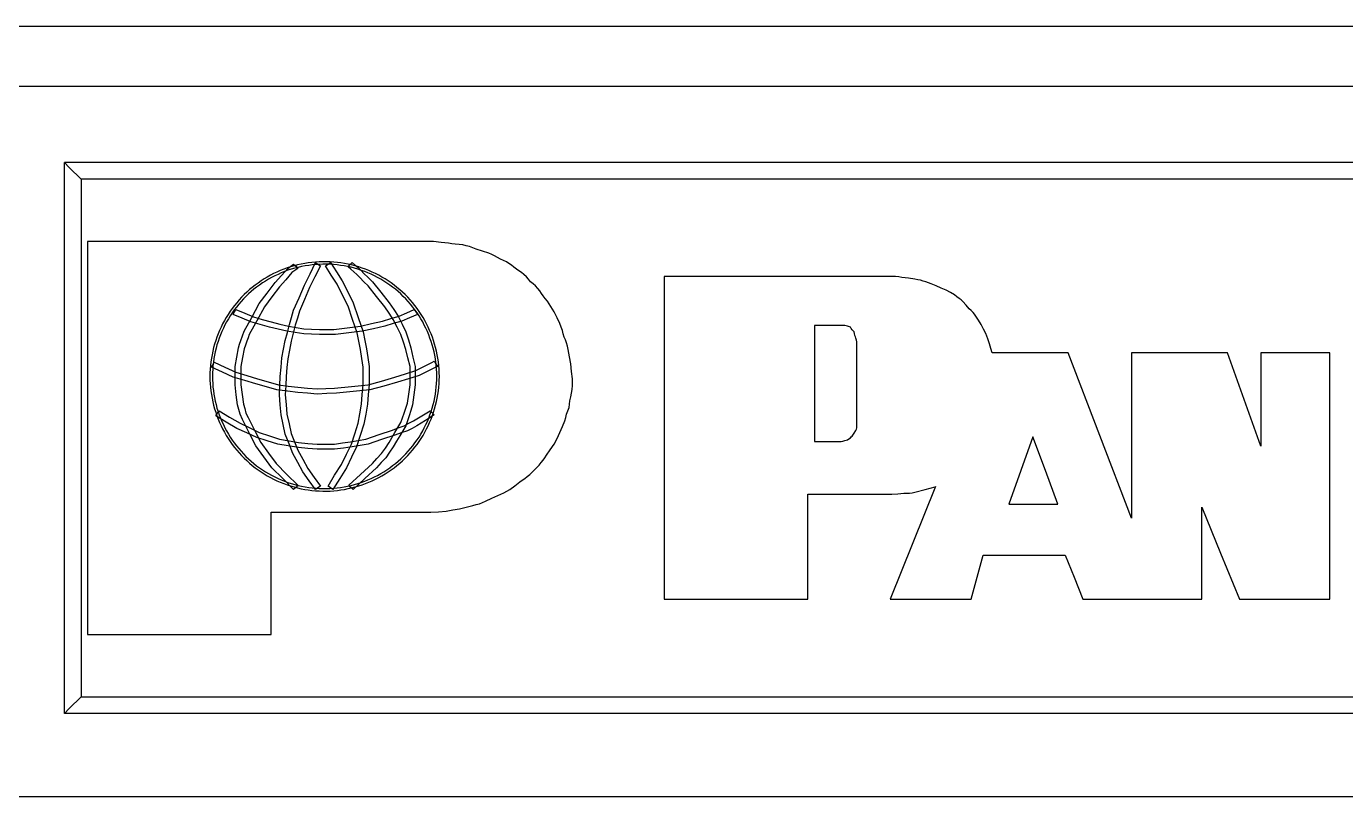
# Model space of a CAD drawing. Extents: x 8 to 102, y 11 to 162.
# Drawn here: x 17.945 to 20.326, y 105.713 to 107.103 of the extents above; entities that cross this region are included whole.
import ezdxf

# ---------------------------------------------------------------- set-up
doc = ezdxf.new("R2010")
doc.units = 0
doc.header["$MEASUREMENT"] = 0
doc.layers.add('TFR-TRI3', color=7, linetype='CONTINUOUS')

msp = doc.modelspace()

# ---------------------------------------------------------------- linework, layer by layer
at = {"layer": 'TFR-TRI3', "color": 11, "linetype": 'CONTINUOUS'}
for p, q in [((31.4006, 107.103), (8.3606, 107.103)), ((8.3606, 106.995), (31.4006, 106.995)), ((9.7046, 105.713), (30.0566, 105.713))]:
    msp.add_line(p, q, dxfattribs=at)
at = {"layer": 'TFR-TRI3', "color": 3, "linetype": 'CONTINUOUS'}
for p, q in [((18.0138, 106.8573), (18.0225, 106.8486)), ((18.0138, 105.863), (18.0138, 106.8573)), ((21.7456, 106.8573), (18.0138, 106.8573)), ((18.0225, 106.8486), (18.0438, 106.8273)), ((18.0438, 106.8273), (18.0438, 105.893)), ((21.7156, 106.8273), (18.0438, 106.8273)), ((18.0225, 105.8718), (18.0438, 105.893)), ((18.0438, 105.893), (21.7156, 105.893)), ((18.0138, 105.863), (18.0225, 105.8718)), ((21.7456, 105.863), (18.0138, 105.863))]:
    msp.add_line(p, q, dxfattribs=at)
at = {"layer": 'TFR-TRI3', "color": 7, "linetype": 'CONTINUOUS'}
for p, q in [((18.3679, 106.7147), (18.0557, 106.7147)), ((18.0557, 106.7147), (18.0557, 106.3603)), ((18.68, 106.7147), (18.3679, 106.7147)), ((18.6936, 106.7132), (18.68, 106.7147)), ((18.7072, 106.7117), (18.6936, 106.7132)), ((18.7133, 106.7109), (18.7072, 106.7117)), ((18.7193, 106.7102), (18.7133, 106.7109)), ((18.7261, 106.7094), (18.7193, 106.7102)), ((18.7329, 106.7087), (18.7261, 106.7094)), ((18.739, 106.7072), (18.7329, 106.7087)), ((18.745, 106.7056), (18.739, 106.7072)), ((18.751, 106.7034), (18.745, 106.7056)), ((18.7571, 106.7011), (18.751, 106.7034)), ((18.7684, 106.6973), (18.7571, 106.7011)), ((18.7798, 106.6935), (18.7684, 106.6973)), ((18.7851, 106.6913), (18.7798, 106.6935)), ((18.7903, 106.689), (18.7851, 106.6913)), ((18.7956, 106.686), (18.7903, 106.689)), ((18.8009, 106.683), (18.7956, 106.686)), ((18.3975, 106.6596), (18.3915, 106.6569)), ((18.4035, 106.6623), (18.3975, 106.6596)), ((18.4096, 106.6647), (18.4035, 106.6623)), ((18.4113, 106.6605), (18.4053, 106.6582)), ((18.4057, 106.6535), (18.417, 106.6663)), ((18.4158, 106.667), (18.4096, 106.6647)), ((18.4173, 106.6628), (18.4113, 106.6605)), ((18.4221, 106.669), (18.4158, 106.667)), ((18.417, 106.6663), (18.4223, 106.6701)), ((18.4234, 106.6647), (18.4173, 106.6628)), ((18.4283, 106.6709), (18.4221, 106.669)), ((18.4223, 106.6701), (18.4276, 106.6739)), ((18.4295, 106.6666), (18.4234, 106.6647)), ((18.4298, 106.6626), (18.4246, 106.6588)), ((18.4276, 106.6739), (18.4314, 106.6701)), ((18.4347, 106.6725), (18.4283, 106.6709)), ((18.4358, 106.6681), (18.4295, 106.6666)), ((18.4351, 106.6663), (18.4298, 106.6626)), ((18.4314, 106.6701), (18.4351, 106.6663)), ((18.4411, 106.674), (18.4347, 106.6725)), ((18.442, 106.6696), (18.4358, 106.6681)), ((18.4476, 106.6752), (18.4411, 106.674)), ((18.4484, 106.6707), (18.442, 106.6696)), ((18.454, 106.6763), (18.4476, 106.6752)), ((18.4547, 106.6718), (18.4484, 106.6707)), ((18.4606, 106.6771), (18.454, 106.6763)), ((18.4611, 106.6725), (18.4547, 106.6718)), ((18.4571, 106.6565), (18.4669, 106.6769)), ((18.4671, 106.6778), (18.4606, 106.6771)), ((18.4675, 106.6733), (18.4611, 106.6725)), ((18.4759, 106.6709), (18.4661, 106.6512)), ((18.4669, 106.6769), (18.4714, 106.6739)), ((18.4737, 106.6781), (18.4671, 106.6778)), ((18.4739, 106.6736), (18.4675, 106.6733)), ((18.4714, 106.6739), (18.4759, 106.6709)), ((18.4802, 106.6784), (18.4737, 106.6781)), ((18.4803, 106.6739), (18.4739, 106.6736)), ((18.4868, 106.6783), (18.4802, 106.6784)), ((18.4867, 106.6738), (18.4803, 106.6739)), ((18.485, 106.6709), (18.4896, 106.6739)), ((18.4956, 106.6542), (18.485, 106.6709)), ((18.4931, 106.6737), (18.4867, 106.6738)), ((18.4934, 106.6782), (18.4868, 106.6783)), ((18.4896, 106.6739), (18.4941, 106.6769)), ((18.4995, 106.6732), (18.4931, 106.6737)), ((18.4999, 106.6777), (18.4934, 106.6782)), ((18.4941, 106.6769), (18.5047, 106.6603)), ((18.506, 106.6726), (18.4995, 106.6732)), ((18.5065, 106.6772), (18.4999, 106.6777)), ((18.5047, 106.6603), (18.5152, 106.6437)), ((18.5123, 106.6717), (18.506, 106.6726)), ((18.513, 106.6762), (18.5065, 106.6772)), ((18.5187, 106.6708), (18.5123, 106.6717)), ((18.5195, 106.6753), (18.513, 106.6762)), ((18.525, 106.6695), (18.5187, 106.6708)), ((18.5259, 106.6739), (18.5195, 106.6753)), ((18.5313, 106.6682), (18.525, 106.6695)), ((18.5258, 106.6694), (18.5296, 106.6731)), ((18.5311, 106.6648), (18.5258, 106.6694)), ((18.5323, 106.6726), (18.5259, 106.6739)), ((18.5296, 106.6731), (18.5334, 106.6769)), ((18.5364, 106.6603), (18.5311, 106.6648)), ((18.5375, 106.6665), (18.5313, 106.6682)), ((18.5387, 106.6708), (18.5323, 106.6726)), ((18.5334, 106.6769), (18.5387, 106.6724)), ((18.5417, 106.655), (18.5364, 106.6603)), ((18.5436, 106.6648), (18.5375, 106.6665)), ((18.5387, 106.6724), (18.544, 106.6679)), ((18.545, 106.6691), (18.5387, 106.6708)), ((18.5497, 106.6627), (18.5436, 106.6648)), ((18.544, 106.6679), (18.5493, 106.6626)), ((18.5512, 106.6669), (18.545, 106.6691)), ((18.5493, 106.6626), (18.5545, 106.6573)), ((18.5558, 106.6606), (18.5497, 106.6627)), ((18.5574, 106.6648), (18.5512, 106.6669)), ((18.5617, 106.6581), (18.5558, 106.6606)), ((18.5635, 106.6623), (18.5574, 106.6648)), ((18.5695, 106.6597), (18.5635, 106.6623)), ((18.5754, 106.6568), (18.5695, 106.6597)), ((18.8062, 106.6807), (18.8009, 106.683)), ((18.8115, 106.6784), (18.8062, 106.6807)), ((18.816, 106.6754), (18.8115, 106.6784)), ((18.8206, 106.6724), (18.816, 106.6754)), ((18.8251, 106.6686), (18.8206, 106.6724)), ((18.8296, 106.6648), (18.8251, 106.6686)), ((18.8342, 106.6618), (18.8296, 106.6648)), ((18.8387, 106.6588), (18.8342, 106.6618)), ((18.3581, 106.6361), (18.353, 106.632)), ((18.3634, 106.6399), (18.3581, 106.6361)), ((18.3661, 106.6363), (18.3608, 106.6325)), ((18.3688, 106.6438), (18.3634, 106.6399)), ((18.3713, 106.64), (18.3661, 106.6363)), ((18.3744, 106.6472), (18.3688, 106.6438)), ((18.3768, 106.6434), (18.3713, 106.64)), ((18.38, 106.6507), (18.3744, 106.6472)), ((18.3822, 106.6468), (18.3768, 106.6434)), ((18.3858, 106.6538), (18.38, 106.6507)), ((18.38, 106.6218), (18.3943, 106.6406)), ((18.3879, 106.6498), (18.3822, 106.6468)), ((18.3915, 106.6569), (18.3858, 106.6538)), ((18.3936, 106.6528), (18.3879, 106.6498)), ((18.3994, 106.6555), (18.3936, 106.6528)), ((18.3943, 106.6406), (18.4057, 106.6535)), ((18.4053, 106.6582), (18.3994, 106.6555)), ((18.4132, 106.6459), (18.4019, 106.6331)), ((18.4246, 106.6588), (18.4132, 106.6459)), ((18.4374, 106.6134), (18.4472, 106.6361)), ((18.4472, 106.6361), (18.4571, 106.6565)), ((18.4661, 106.6512), (18.4563, 106.6316)), ((18.5062, 106.6376), (18.4956, 106.6542)), ((18.516, 106.618), (18.5062, 106.6376)), ((18.5152, 106.6437), (18.5251, 106.624)), ((18.547, 106.6497), (18.5417, 106.655)), ((18.5545, 106.6422), (18.547, 106.6497)), ((18.5545, 106.6573), (18.5621, 106.6497)), ((18.5621, 106.6346), (18.5545, 106.6422)), ((18.5676, 106.6556), (18.5617, 106.6581)), ((18.5621, 106.6497), (18.5697, 106.6422)), ((18.5734, 106.6527), (18.5676, 106.6556)), ((18.5697, 106.6422), (18.5848, 106.6233)), ((18.5792, 106.6499), (18.5734, 106.6527)), ((18.5813, 106.6539), (18.5754, 106.6568)), ((18.5847, 106.6467), (18.5792, 106.6499)), ((18.587, 106.6506), (18.5813, 106.6539)), ((18.5903, 106.6435), (18.5847, 106.6467)), ((18.5927, 106.6473), (18.587, 106.6506)), ((18.5956, 106.6399), (18.5903, 106.6435)), ((18.5982, 106.6437), (18.5927, 106.6473)), ((18.601, 106.6363), (18.5956, 106.6399)), ((18.6036, 106.64), (18.5982, 106.6437)), ((18.6061, 106.6325), (18.601, 106.6363)), ((18.6089, 106.6361), (18.6036, 106.64)), ((18.6141, 106.6321), (18.6089, 106.6361)), ((18.8433, 106.655), (18.8387, 106.6588)), ((18.8478, 106.6512), (18.8433, 106.655)), ((18.8516, 106.6467), (18.8478, 106.6512)), ((18.8553, 106.6422), (18.8516, 106.6467)), ((18.8599, 106.6384), (18.8553, 106.6422)), ((18.8644, 106.6346), (18.8599, 106.6384)), ((19.2993, 106.6517), (19.0962, 106.6517)), ((19.0962, 106.6517), (19.0962, 106.3604)), ((19.5024, 106.6517), (19.2993, 106.6517)), ((19.5082, 106.6517), (19.5024, 106.6517)), ((19.5141, 106.6517), (19.5082, 106.6517)), ((19.5199, 106.6509), (19.5141, 106.6517)), ((19.5257, 106.6501), (19.5199, 106.6509)), ((19.5374, 106.6484), (19.5257, 106.6501)), ((19.549, 106.6468), (19.5374, 106.6484)), ((19.554, 106.6459), (19.549, 106.6468)), ((19.559, 106.6451), (19.554, 106.6459)), ((19.564, 106.6434), (19.559, 106.6451)), ((19.569, 106.6418), (19.564, 106.6434)), ((19.5782, 106.6384), (19.569, 106.6418)), ((19.5873, 106.6351), (19.5782, 106.6384)), ((18.3337, 106.6142), (18.3292, 106.6094)), ((18.3382, 106.6189), (18.3337, 106.6142)), ((18.3414, 106.6157), (18.337, 106.6111)), ((18.3431, 106.6234), (18.3382, 106.6189)), ((18.3461, 106.6201), (18.3414, 106.6157)), ((18.3479, 106.6279), (18.3431, 106.6234)), ((18.3509, 106.6244), (18.3461, 106.6201)), ((18.353, 106.632), (18.3479, 106.6279)), ((18.3559, 106.6285), (18.3509, 106.6244)), ((18.3608, 106.6325), (18.3559, 106.6285)), ((18.3656, 106.6028), (18.38, 106.6218)), ((18.3883, 106.6149), (18.3747, 106.5968)), ((18.4019, 106.6331), (18.3883, 106.6149)), ((18.4276, 106.5908), (18.4374, 106.6134)), ((18.4563, 106.6316), (18.4472, 106.6104)), ((18.5258, 106.5983), (18.516, 106.618)), ((18.5251, 106.624), (18.5349, 106.6044)), ((18.5772, 106.6157), (18.5621, 106.6346)), ((18.5923, 106.5968), (18.5772, 106.6157)), ((18.5848, 106.6233), (18.5999, 106.6044)), ((18.6112, 106.6286), (18.6061, 106.6325)), ((18.6161, 106.6243), (18.6112, 106.6286)), ((18.619, 106.6278), (18.6141, 106.6321)), ((18.6209, 106.6201), (18.6161, 106.6243)), ((18.624, 106.6235), (18.619, 106.6278)), ((18.6255, 106.6156), (18.6209, 106.6201)), ((18.6287, 106.6189), (18.624, 106.6235)), ((18.6301, 106.6111), (18.6255, 106.6156)), ((18.6334, 106.6143), (18.6287, 106.6189)), ((18.6378, 106.6094), (18.6334, 106.6143)), ((18.8682, 106.6301), (18.8644, 106.6346)), ((18.872, 106.6255), (18.8682, 106.6301)), ((18.875, 106.621), (18.872, 106.6255)), ((18.878, 106.6165), (18.875, 106.621)), ((18.8818, 106.6119), (18.878, 106.6165)), ((18.8856, 106.6074), (18.8818, 106.6119)), ((19.5965, 106.6309), (19.5873, 106.6351)), ((19.6056, 106.6268), (19.5965, 106.6309)), ((19.6131, 106.6226), (19.6056, 106.6268)), ((19.6206, 106.6185), (19.6131, 106.6226)), ((19.6248, 106.6151), (19.6206, 106.6185)), ((19.6289, 106.6118), (19.6248, 106.6151)), ((18.3129, 106.5888), (18.3094, 106.5833)), ((18.3168, 106.5941), (18.3129, 106.5888)), ((18.3205, 106.5914), (18.3167, 106.5862)), ((18.3207, 106.5994), (18.3168, 106.5941)), ((18.3243, 106.5966), (18.3205, 106.5914)), ((18.325, 106.6044), (18.3207, 106.5994)), ((18.321, 106.5877), (18.3233, 106.5923)), ((18.3233, 106.5923), (18.3392, 106.5855)), ((18.3284, 106.6015), (18.3243, 106.5966)), ((18.3292, 106.6094), (18.325, 106.6044)), ((18.3326, 106.6064), (18.3284, 106.6015)), ((18.337, 106.6111), (18.3326, 106.6064)), ((18.352, 106.5779), (18.3656, 106.6028)), ((18.3747, 106.5968), (18.3611, 106.5719)), ((18.4238, 106.5779), (18.4276, 106.5908)), ((18.4382, 106.5893), (18.4344, 106.5764)), ((18.4472, 106.6104), (18.4382, 106.5893)), ((18.5341, 106.5741), (18.5258, 106.5983)), ((18.5349, 106.6044), (18.544, 106.5779)), ((18.5999, 106.5855), (18.5923, 106.5968)), ((18.5999, 106.6044), (18.6082, 106.5923)), ((18.6082, 106.5923), (18.6165, 106.5802)), ((18.6344, 106.6063), (18.6301, 106.6111)), ((18.6316, 106.5862), (18.6452, 106.5923)), ((18.6387, 106.6015), (18.6344, 106.6063)), ((18.6421, 106.6045), (18.6378, 106.6094)), ((18.6426, 106.5965), (18.6387, 106.6015)), ((18.6462, 106.5993), (18.6421, 106.6045)), ((18.6466, 106.5914), (18.6426, 106.5965)), ((18.6452, 106.5923), (18.6483, 106.5877)), ((18.6503, 106.5941), (18.6462, 106.5993)), ((18.6503, 106.5862), (18.6466, 106.5914)), ((18.654, 106.5887), (18.6503, 106.5941)), ((18.6577, 106.5833), (18.654, 106.5887)), ((18.8916, 106.5976), (18.8856, 106.6074)), ((18.8977, 106.5877), (18.8916, 106.5976)), ((19.6323, 106.6093), (19.6289, 106.6118)), ((19.6356, 106.6068), (19.6323, 106.6093)), ((19.6414, 106.6001), (19.6356, 106.6068)), ((19.6472, 106.5935), (19.6414, 106.6001)), ((19.6506, 106.5902), (19.6472, 106.5935)), ((19.6539, 106.5868), (19.6506, 106.5902)), ((18.2994, 106.5662), (18.2966, 106.5603)), ((18.3026, 106.572), (18.2994, 106.5662)), ((18.3058, 106.5777), (18.3026, 106.572)), ((18.3066, 106.5698), (18.3035, 106.5642)), ((18.3094, 106.5833), (18.3058, 106.5777)), ((18.3097, 106.5754), (18.3066, 106.5698)), ((18.3132, 106.5808), (18.3097, 106.5754)), ((18.3167, 106.5862), (18.3132, 106.5808)), ((18.3187, 106.5832), (18.321, 106.5877)), ((18.3346, 106.5764), (18.3187, 106.5832)), ((18.3505, 106.5696), (18.3346, 106.5764)), ((18.3384, 106.553), (18.352, 106.5779)), ((18.3392, 106.5855), (18.355, 106.5787)), ((18.3611, 106.5719), (18.3475, 106.5469)), ((18.3671, 106.5651), (18.3505, 106.5696)), ((18.355, 106.5787), (18.3709, 106.5741)), ((18.3837, 106.5605), (18.3671, 106.5651)), ((18.3709, 106.5741), (18.3868, 106.5696)), ((18.3868, 106.5696), (18.4026, 106.5658)), ((18.4026, 106.5658), (18.4185, 106.562)), ((18.4162, 106.5507), (18.42, 106.5651)), ((18.42, 106.5651), (18.4238, 106.5779)), ((18.4344, 106.5764), (18.4306, 106.5636)), ((18.5425, 106.5499), (18.5341, 106.5741)), ((18.544, 106.5779), (18.553, 106.5515)), ((18.5485, 106.562), (18.5682, 106.5666)), ((18.5682, 106.5666), (18.5878, 106.5711)), ((18.5878, 106.5711), (18.6029, 106.5757)), ((18.6075, 106.5666), (18.5923, 106.562)), ((18.6075, 106.5741), (18.5999, 106.5855)), ((18.6029, 106.5757), (18.618, 106.5802)), ((18.6143, 106.5605), (18.6075, 106.5741)), ((18.6226, 106.5711), (18.6075, 106.5666)), ((18.6165, 106.5802), (18.6233, 106.5658)), ((18.618, 106.5802), (18.6316, 106.5862)), ((18.6369, 106.5772), (18.6226, 106.5711)), ((18.6233, 106.5658), (18.6301, 106.5515)), ((18.6513, 106.5832), (18.6369, 106.5772)), ((18.6483, 106.5877), (18.6513, 106.5832)), ((18.6539, 106.5809), (18.6503, 106.5862)), ((18.6572, 106.5753), (18.6539, 106.5809)), ((18.6605, 106.5698), (18.6572, 106.5753)), ((18.6611, 106.5777), (18.6577, 106.5833)), ((18.6634, 106.5641), (18.6605, 106.5698)), ((18.6645, 106.572), (18.6611, 106.5777)), ((18.6675, 106.5662), (18.6645, 106.572)), ((18.6705, 106.5604), (18.6675, 106.5662)), ((18.903, 106.5772), (18.8977, 106.5877)), ((18.9082, 106.5666), (18.903, 106.5772)), ((18.9105, 106.5605), (18.9082, 106.5666)), ((19.6564, 106.5835), (19.6539, 106.5868)), ((19.6589, 106.5802), (19.6564, 106.5835)), ((19.6639, 106.5727), (19.6589, 106.5802)), ((19.6689, 106.5652), (19.6639, 106.5727)), ((19.6731, 106.5569), (19.6689, 106.5652)), ((18.2889, 106.5422), (18.2869, 106.5359)), ((18.2914, 106.5483), (18.2889, 106.5422)), ((18.2932, 106.5406), (18.2912, 106.5345)), ((18.2938, 106.5544), (18.2914, 106.5483)), ((18.2956, 106.5466), (18.2932, 106.5406)), ((18.2966, 106.5603), (18.2938, 106.5544)), ((18.298, 106.5526), (18.2956, 106.5466)), ((18.3007, 106.5584), (18.298, 106.5526)), ((18.3035, 106.5642), (18.3007, 106.5584)), ((18.3324, 106.5364), (18.3354, 106.5447)), ((18.3354, 106.5447), (18.3384, 106.553)), ((18.3452, 106.5409), (18.3429, 106.5348)), ((18.3475, 106.5469), (18.3452, 106.5409)), ((18.3996, 106.5567), (18.3837, 106.5605)), ((18.4155, 106.553), (18.3996, 106.5567)), ((18.4125, 106.5364), (18.4162, 106.5507)), ((18.4306, 106.5507), (18.4155, 106.553)), ((18.4185, 106.562), (18.4321, 106.5598)), ((18.4268, 106.5492), (18.423, 106.5348)), ((18.4306, 106.5636), (18.4268, 106.5492)), ((18.4457, 106.5484), (18.4306, 106.5507)), ((18.4321, 106.5598), (18.4457, 106.5575)), ((18.4457, 106.5575), (18.4601, 106.5567)), ((18.4601, 106.5477), (18.4457, 106.5484)), ((18.4601, 106.5567), (18.4744, 106.556)), ((18.4744, 106.5469), (18.4601, 106.5477)), ((18.4744, 106.556), (18.4873, 106.556)), ((18.4888, 106.5469), (18.4744, 106.5469)), ((18.4873, 106.556), (18.5001, 106.556)), ((18.5032, 106.5469), (18.4888, 106.5469)), ((18.5001, 106.556), (18.5243, 106.559)), ((18.5273, 106.5499), (18.5032, 106.5469)), ((18.5243, 106.559), (18.5485, 106.562)), ((18.5515, 106.553), (18.5273, 106.5499)), ((18.5455, 106.5348), (18.5425, 106.5499)), ((18.5719, 106.5575), (18.5515, 106.553)), ((18.553, 106.5515), (18.5561, 106.5364)), ((18.5923, 106.562), (18.5719, 106.5575)), ((18.6211, 106.5469), (18.6143, 106.5605)), ((18.6256, 106.5333), (18.6211, 106.5469)), ((18.6301, 106.5515), (18.6347, 106.5371)), ((18.6664, 106.5584), (18.6634, 106.5641)), ((18.669, 106.5525), (18.6664, 106.5584)), ((18.6715, 106.5466), (18.669, 106.5525)), ((18.6731, 106.5543), (18.6705, 106.5604)), ((18.6737, 106.5406), (18.6715, 106.5466)), ((18.6758, 106.5483), (18.6731, 106.5543)), ((18.6759, 106.5345), (18.6737, 106.5406)), ((18.678, 106.5421), (18.6758, 106.5483)), ((18.6802, 106.536), (18.678, 106.5421)), ((18.9128, 106.5545), (18.9105, 106.5605)), ((18.9143, 106.5484), (18.9128, 106.5545)), ((18.9158, 106.5424), (18.9143, 106.5484)), ((18.9181, 106.5371), (18.9158, 106.5424)), ((19.3676, 106.5635), (19.3676, 106.4586)), ((19.3917, 106.5635), (19.3676, 106.5635)), ((19.4158, 106.5635), (19.3917, 106.5635)), ((19.4192, 106.5635), (19.4158, 106.5635)), ((19.4225, 106.5635), (19.4192, 106.5635)), ((19.4275, 106.5619), (19.4225, 106.5635)), ((19.4325, 106.5602), (19.4275, 106.5619)), ((19.4342, 106.5577), (19.4325, 106.5602)), ((19.4358, 106.5552), (19.4342, 106.5577)), ((19.4375, 106.5535), (19.4358, 106.5552)), ((19.4392, 106.5519), (19.4375, 106.5535)), ((19.44, 106.5485), (19.4392, 106.5519)), ((19.4408, 106.5452), (19.44, 106.5485)), ((19.4416, 106.5427), (19.4408, 106.5452)), ((19.4425, 106.5402), (19.4416, 106.5427)), ((19.6772, 106.5485), (19.6731, 106.5569)), ((19.6805, 106.5394), (19.6772, 106.5485)), ((18.2815, 106.517), (18.2803, 106.5105)), ((18.2832, 106.5233), (18.2815, 106.517)), ((18.2848, 106.5297), (18.2832, 106.5233)), ((18.2869, 106.5359), (18.2848, 106.5297)), ((18.2876, 106.5222), (18.2859, 106.516)), ((18.2892, 106.5284), (18.2876, 106.5222)), ((18.2912, 106.5345), (18.2892, 106.5284)), ((18.3248, 106.5061), (18.3278, 106.5227)), ((18.3278, 106.5227), (18.3301, 106.5295)), ((18.3301, 106.5295), (18.3324, 106.5364)), ((18.3384, 106.5212), (18.3354, 106.5054)), ((18.3407, 106.528), (18.3384, 106.5212)), ((18.3429, 106.5348), (18.3407, 106.528)), ((18.4064, 106.5046), (18.4094, 106.5205)), ((18.4094, 106.5205), (18.4125, 106.5364)), ((18.42, 106.519), (18.417, 106.5031)), ((18.423, 106.5348), (18.42, 106.519)), ((18.5485, 106.5197), (18.5455, 106.5348)), ((18.5508, 106.5038), (18.5485, 106.5197)), ((18.5561, 106.5364), (18.5591, 106.5212)), ((18.5591, 106.5212), (18.5614, 106.5054)), ((18.6301, 106.5197), (18.6256, 106.5333)), ((18.6339, 106.5046), (18.6301, 106.5197)), ((18.6347, 106.5371), (18.6392, 106.5227)), ((18.6392, 106.5227), (18.643, 106.5061)), ((18.6777, 106.5284), (18.6759, 106.5345)), ((18.6796, 106.5222), (18.6777, 106.5284)), ((18.681, 106.516), (18.6796, 106.5222)), ((18.6821, 106.5297), (18.6802, 106.536)), ((18.6839, 106.5234), (18.6821, 106.5297)), ((18.6854, 106.517), (18.6839, 106.5234)), ((18.6868, 106.5105), (18.6854, 106.517)), ((18.9203, 106.5318), (18.9181, 106.5371)), ((18.9218, 106.5258), (18.9203, 106.5318)), ((18.9234, 106.5197), (18.9218, 106.5258)), ((18.9256, 106.5069), (18.9234, 106.5197)), ((19.4433, 106.5369), (19.4425, 106.5402)), ((19.4441, 106.5335), (19.4433, 106.5369)), ((19.4441, 106.4586), (19.4441, 106.5335)), ((19.6839, 106.5302), (19.6805, 106.5394)), ((19.6861, 106.5219), (19.6839, 106.5302)), ((19.6884, 106.5136), (19.6861, 106.5219)), ((18.2782, 106.4976), (18.2774, 106.491)), ((18.279, 106.5041), (18.2782, 106.4976)), ((18.2803, 106.5105), (18.279, 106.5041)), ((18.2817, 106.4925), (18.284, 106.497)), ((18.2827, 106.497), (18.2819, 106.4906)), ((18.2835, 106.5034), (18.2827, 106.497)), ((18.2847, 106.5097), (18.2835, 106.5034)), ((18.284, 106.497), (18.3036, 106.488)), ((18.2859, 106.516), (18.2847, 106.5097)), ((18.3218, 106.4895), (18.3248, 106.5061)), ((18.3354, 106.5054), (18.3324, 106.4895)), ((18.4049, 106.488), (18.4064, 106.5046)), ((18.417, 106.5031), (18.4155, 106.4872)), ((18.553, 106.488), (18.5508, 106.5038)), ((18.5614, 106.5054), (18.5636, 106.4895)), ((18.6377, 106.4895), (18.6339, 106.5046)), ((18.643, 106.5061), (18.6468, 106.4895)), ((18.6604, 106.488), (18.6724, 106.494)), ((18.6724, 106.494), (18.677, 106.4963)), ((18.677, 106.4963), (18.6815, 106.4986)), ((18.6824, 106.5097), (18.681, 106.516)), ((18.6815, 106.4986), (18.6845, 106.494)), ((18.6834, 106.5033), (18.6824, 106.5097)), ((18.6844, 106.497), (18.6834, 106.5033)), ((18.685, 106.4906), (18.6844, 106.497)), ((18.6845, 106.494), (18.6876, 106.4895)), ((18.6879, 106.504), (18.6868, 106.5105)), ((18.6889, 106.4976), (18.6879, 106.504)), ((18.6895, 106.491), (18.6889, 106.4976)), ((18.9279, 106.494), (18.9256, 106.5069)), ((18.9294, 106.4804), (18.9279, 106.494)), ((19.7569, 106.5136), (19.6884, 106.5136)), ((19.8254, 106.5136), (19.7569, 106.5136)), ((19.8828, 106.3647), (19.8254, 106.5136)), ((20.0268, 106.5136), (19.9402, 106.5136)), ((19.9402, 106.5136), (19.9402, 106.3647)), ((20.1134, 106.5136), (20.0268, 106.5136)), ((20.1433, 106.4295), (20.1134, 106.5136)), ((20.1733, 106.5136), (20.1733, 106.4295)), ((20.2357, 106.5136), (20.1733, 106.5136)), ((20.2982, 106.5136), (20.2357, 106.5136)), ((20.2982, 106.2913), (20.2982, 106.5136)), ((18.2769, 106.4845), (18.2765, 106.4779)), ((18.2765, 106.4779), (18.2765, 106.4713)), ((18.2765, 106.4713), (18.2765, 106.4648)), ((18.2774, 106.491), (18.2769, 106.4845)), ((18.2794, 106.488), (18.2817, 106.4925)), ((18.2991, 106.4789), (18.2794, 106.488)), ((18.2815, 106.4842), (18.2811, 106.4778)), ((18.2811, 106.4778), (18.2811, 106.4713)), ((18.2811, 106.4713), (18.2811, 106.4649)), ((18.2819, 106.4906), (18.2815, 106.4842)), ((18.3187, 106.4698), (18.2991, 106.4789)), ((18.3036, 106.488), (18.3233, 106.4789)), ((18.3392, 106.4638), (18.3187, 106.4698)), ((18.3218, 106.4729), (18.3218, 106.4895)), ((18.3218, 106.4562), (18.3218, 106.4729)), ((18.3233, 106.4789), (18.3429, 106.4729)), ((18.3324, 106.4895), (18.3324, 106.4729)), ((18.3324, 106.4729), (18.3324, 106.4562)), ((18.3429, 106.4729), (18.3626, 106.4668)), ((18.4026, 106.4547), (18.4034, 106.4713)), ((18.4034, 106.4713), (18.4049, 106.488)), ((18.414, 106.4713), (18.4132, 106.4547)), ((18.4155, 106.4872), (18.414, 106.4713)), ((18.553, 106.4721), (18.553, 106.488)), ((18.553, 106.4562), (18.553, 106.4721)), ((18.5636, 106.4895), (18.5636, 106.4729)), ((18.5636, 106.4729), (18.5636, 106.4562)), ((18.5863, 106.463), (18.6105, 106.4698)), ((18.6105, 106.4698), (18.6294, 106.4759)), ((18.6294, 106.4759), (18.6483, 106.4819)), ((18.6543, 106.4729), (18.6347, 106.4668)), ((18.6377, 106.4729), (18.6377, 106.4895)), ((18.6377, 106.4562), (18.6377, 106.4729)), ((18.6468, 106.4895), (18.6468, 106.4729)), ((18.6468, 106.4729), (18.6468, 106.4562)), ((18.6483, 106.4819), (18.6604, 106.488)), ((18.6664, 106.4789), (18.6543, 106.4729)), ((18.6785, 106.485), (18.6664, 106.4789)), ((18.683, 106.4872), (18.6785, 106.485)), ((18.6876, 106.4895), (18.683, 106.4872)), ((18.6856, 106.4842), (18.685, 106.4906)), ((18.6858, 106.4778), (18.6856, 106.4842)), ((18.6861, 106.4713), (18.6858, 106.4778)), ((18.6858, 106.4649), (18.6861, 106.4713)), ((18.6902, 106.4845), (18.6895, 106.491)), ((18.6904, 106.4779), (18.6902, 106.4845)), ((18.6906, 106.4713), (18.6904, 106.4779)), ((18.6904, 106.4648), (18.6906, 106.4713)), ((18.9309, 106.4668), (18.9294, 106.4804)), ((18.2765, 106.4648), (18.2769, 106.4582)), ((18.2769, 106.4582), (18.2774, 106.4517)), ((18.2774, 106.4517), (18.2782, 106.4452)), ((18.2811, 106.4649), (18.2815, 106.4585)), ((18.2815, 106.4585), (18.2819, 106.4521)), ((18.2819, 106.4521), (18.2827, 106.4457)), ((18.2827, 106.4457), (18.2835, 106.4394)), ((18.324, 106.4381), (18.3218, 106.4562)), ((18.3324, 106.4562), (18.3346, 106.4389)), ((18.3596, 106.4577), (18.3392, 106.4638)), ((18.3785, 106.4525), (18.3596, 106.4577)), ((18.3626, 106.4668), (18.3815, 106.4615)), ((18.3973, 106.4472), (18.3785, 106.4525)), ((18.3815, 106.4615), (18.4004, 106.4562)), ((18.4162, 106.4449), (18.3973, 106.4472)), ((18.4004, 106.4562), (18.4178, 106.454)), ((18.4019, 106.4381), (18.4026, 106.4547)), ((18.4132, 106.4547), (18.4125, 106.4381)), ((18.4178, 106.454), (18.4351, 106.4517)), ((18.4351, 106.4517), (18.4525, 106.4502)), ((18.4525, 106.4502), (18.4699, 106.4487)), ((18.4699, 106.4487), (18.4858, 106.4494)), ((18.4858, 106.4494), (18.5016, 106.4502)), ((18.5016, 106.4502), (18.5319, 106.4532)), ((18.5319, 106.4532), (18.5621, 106.4562)), ((18.5651, 106.4472), (18.5349, 106.4441)), ((18.5515, 106.4389), (18.553, 106.4562)), ((18.5621, 106.4562), (18.5863, 106.463)), ((18.5636, 106.4562), (18.5621, 106.4389)), ((18.5901, 106.454), (18.5651, 106.4472)), ((18.615, 106.4608), (18.5901, 106.454)), ((18.6347, 106.4668), (18.615, 106.4608)), ((18.6354, 106.4396), (18.6377, 106.4562)), ((18.6468, 106.4562), (18.6445, 106.4381)), ((18.6834, 106.4394), (18.6844, 106.4457)), ((18.6844, 106.4457), (18.685, 106.4521)), ((18.685, 106.4521), (18.6856, 106.4585)), ((18.6856, 106.4585), (18.6858, 106.4649)), ((18.6889, 106.4451), (18.6895, 106.4517)), ((18.6895, 106.4517), (18.6902, 106.4582)), ((18.6902, 106.4582), (18.6904, 106.4648)), ((18.9294, 106.4411), (18.9302, 106.4479)), ((18.9302, 106.4479), (18.9309, 106.4547)), ((18.9309, 106.4608), (18.9309, 106.4668)), ((18.9309, 106.4547), (18.9309, 106.4608)), ((19.3676, 106.4586), (19.3676, 106.3538)), ((19.4441, 106.3837), (19.4441, 106.4586)), ((18.2782, 106.4452), (18.279, 106.4386)), ((18.279, 106.4386), (18.2803, 106.4322)), ((18.2803, 106.4322), (18.2815, 106.4257)), ((18.2815, 106.4257), (18.2832, 106.4194)), ((18.2835, 106.4394), (18.2847, 106.433)), ((18.2847, 106.433), (18.2859, 106.4267)), ((18.2859, 106.4267), (18.2876, 106.4205)), ((18.3263, 106.42), (18.324, 106.4381)), ((18.3346, 106.4389), (18.3369, 106.4215)), ((18.3369, 106.4215), (18.3392, 106.4132)), ((18.4034, 106.42), (18.4019, 106.4381)), ((18.4125, 106.4381), (18.414, 106.4207)), ((18.4351, 106.4426), (18.4162, 106.4449)), ((18.4525, 106.4411), (18.4351, 106.4426)), ((18.4699, 106.4396), (18.4525, 106.4411)), ((18.4873, 106.4404), (18.4699, 106.4396)), ((18.5047, 106.4411), (18.4873, 106.4404)), ((18.5349, 106.4441), (18.5047, 106.4411)), ((18.547, 106.4041), (18.55, 106.4215)), ((18.55, 106.4215), (18.5515, 106.4389)), ((18.5606, 106.4215), (18.5576, 106.4033)), ((18.5621, 106.4389), (18.5606, 106.4215)), ((18.6301, 106.4139), (18.6331, 106.423)), ((18.6331, 106.423), (18.6354, 106.4396)), ((18.6445, 106.4381), (18.6422, 106.42)), ((18.6796, 106.4205), (18.681, 106.4268)), ((18.681, 106.4268), (18.6824, 106.433)), ((18.6824, 106.433), (18.6834, 106.4394)), ((18.6839, 106.4193), (18.6854, 106.4258)), ((18.6854, 106.4258), (18.6868, 106.4322)), ((18.6868, 106.4322), (18.6879, 106.4386)), ((18.6879, 106.4386), (18.6889, 106.4451)), ((18.9249, 106.4154), (18.9256, 106.4215)), ((18.9256, 106.4215), (18.9264, 106.4275)), ((18.9264, 106.4275), (18.9279, 106.4343)), ((18.9279, 106.4343), (18.9294, 106.4411)), ((20.1733, 106.3454), (20.1433, 106.4295)), ((20.1733, 106.4295), (20.1733, 106.3454)), ((18.2832, 106.4194), (18.2848, 106.413)), ((18.2848, 106.413), (18.2869, 106.4068)), ((18.2869, 106.4068), (18.2889, 106.4005)), ((18.287, 106.4003), (18.29, 106.4048)), ((18.3059, 106.389), (18.287, 106.4003)), ((18.2876, 106.4205), (18.2892, 106.4143)), ((18.2889, 106.4005), (18.2914, 106.3944)), ((18.2892, 106.4143), (18.2912, 106.4082)), ((18.29, 106.4048), (18.2931, 106.4094)), ((18.2912, 106.4082), (18.2932, 106.4021)), ((18.2931, 106.4094), (18.3119, 106.398)), ((18.2932, 106.4021), (18.2956, 106.3961)), ((18.3119, 106.398), (18.3308, 106.3867)), ((18.3286, 106.4116), (18.3263, 106.42)), ((18.3308, 106.4033), (18.3286, 106.4116)), ((18.3354, 106.3935), (18.3308, 106.4033)), ((18.3392, 106.4132), (18.3414, 106.4048)), ((18.3414, 106.4048), (18.3452, 106.3973)), ((18.4049, 106.4018), (18.4034, 106.42)), ((18.4087, 106.3844), (18.4049, 106.4018)), ((18.414, 106.4207), (18.4155, 106.4033)), ((18.4155, 106.4033), (18.4193, 106.3859)), ((18.544, 106.3867), (18.547, 106.4041)), ((18.5576, 106.4033), (18.5545, 106.3852)), ((18.6241, 106.3965), (18.6271, 106.4048)), ((18.6271, 106.4048), (18.6301, 106.4139)), ((18.6362, 106.4003), (18.6331, 106.3912)), ((18.6392, 106.4101), (18.6362, 106.4003)), ((18.6422, 106.42), (18.6392, 106.4101)), ((18.6437, 106.3912), (18.6588, 106.4003)), ((18.6588, 106.4003), (18.674, 106.4094)), ((18.6815, 106.4018), (18.6656, 106.392)), ((18.6715, 106.3961), (18.6737, 106.4021)), ((18.6737, 106.4021), (18.6759, 106.4081)), ((18.674, 106.4094), (18.6777, 106.4056)), ((18.6758, 106.3944), (18.678, 106.4006)), ((18.6759, 106.4081), (18.6777, 106.4143)), ((18.6777, 106.4143), (18.6796, 106.4205)), ((18.6777, 106.4056), (18.6815, 106.4018)), ((18.678, 106.4006), (18.6802, 106.4067)), ((18.6802, 106.4067), (18.6821, 106.413)), ((18.6821, 106.413), (18.6839, 106.4193)), ((18.9188, 106.3973), (18.9203, 106.4033)), ((18.9203, 106.4033), (18.9226, 106.4094)), ((18.9226, 106.4094), (18.9249, 106.4154)), ((18.2914, 106.3944), (18.2938, 106.3883)), ((18.2938, 106.3883), (18.2966, 106.3824)), ((18.2956, 106.3961), (18.298, 106.3901)), ((18.2966, 106.3824), (18.2994, 106.3765)), ((18.298, 106.3901), (18.3007, 106.3843)), ((18.2994, 106.3765), (18.3026, 106.3707)), ((18.3007, 106.3843), (18.3035, 106.3785)), ((18.3035, 106.3785), (18.3066, 106.3729)), ((18.3248, 106.3776), (18.3059, 106.389)), ((18.3429, 106.3693), (18.3248, 106.3776)), ((18.3308, 106.3867), (18.3482, 106.3784)), ((18.3399, 106.3837), (18.3354, 106.3935)), ((18.3497, 106.3648), (18.3399, 106.3837)), ((18.3452, 106.3973), (18.349, 106.3897)), ((18.3482, 106.3784), (18.3656, 106.3701)), ((18.349, 106.3897), (18.3588, 106.3708)), ((18.4125, 106.3671), (18.4087, 106.3844)), ((18.4193, 106.3859), (18.423, 106.3686)), ((18.5379, 106.3678), (18.544, 106.3867)), ((18.5545, 106.3852), (18.5477, 106.3648)), ((18.5818, 106.3663), (18.6059, 106.3746)), ((18.6059, 106.3746), (18.6165, 106.3784)), ((18.6105, 106.3701), (18.6211, 106.3882)), ((18.6165, 106.3784), (18.6271, 106.3822)), ((18.6211, 106.3882), (18.6241, 106.3965)), ((18.6301, 106.3822), (18.6248, 106.3731)), ((18.6271, 106.3822), (18.6354, 106.3867)), ((18.6331, 106.3912), (18.6301, 106.3822)), ((18.6415, 106.3776), (18.6331, 106.3731)), ((18.6354, 106.3867), (18.6437, 106.3912)), ((18.6498, 106.3822), (18.6415, 106.3776)), ((18.6656, 106.392), (18.6498, 106.3822)), ((18.6605, 106.3729), (18.6634, 106.3786)), ((18.6634, 106.3786), (18.6664, 106.3843)), ((18.6645, 106.3707), (18.6675, 106.3765)), ((18.6664, 106.3843), (18.669, 106.3902)), ((18.6675, 106.3765), (18.6705, 106.3824)), ((18.669, 106.3902), (18.6715, 106.3961)), ((18.6705, 106.3824), (18.6731, 106.3884)), ((18.6731, 106.3884), (18.6758, 106.3944)), ((18.9082, 106.3701), (18.9128, 106.3807)), ((18.9128, 106.3807), (18.9173, 106.3912)), ((18.9173, 106.3912), (18.9188, 106.3973)), ((19.4425, 106.3737), (19.4433, 106.3762)), ((19.4433, 106.3762), (19.4441, 106.3787)), ((19.4441, 106.3812), (19.4441, 106.3837)), ((19.4441, 106.3787), (19.4441, 106.3812)), ((18.0557, 106.3603), (18.0557, 106.0058)), ((18.3026, 106.3707), (18.3058, 106.365)), ((18.3058, 106.365), (18.3094, 106.3595)), ((18.3066, 106.3729), (18.3097, 106.3673)), ((18.3094, 106.3595), (18.3129, 106.3539)), ((18.3097, 106.3673), (18.3132, 106.3619)), ((18.3129, 106.3539), (18.3168, 106.3486)), ((18.3132, 106.3619), (18.3167, 106.3565)), ((18.3167, 106.3565), (18.3205, 106.3513)), ((18.3205, 106.3513), (18.3243, 106.3461)), ((18.3611, 106.361), (18.3429, 106.3693)), ((18.3596, 106.3459), (18.3497, 106.3648)), ((18.3588, 106.3708), (18.3686, 106.3519)), ((18.38, 106.355), (18.3611, 106.361)), ((18.3656, 106.3701), (18.3837, 106.364)), ((18.3686, 106.3519), (18.3822, 106.333)), ((18.3989, 106.3489), (18.38, 106.355)), ((18.3837, 106.364), (18.4019, 106.358)), ((18.4019, 106.358), (18.4193, 106.355)), ((18.4193, 106.3497), (18.4125, 106.3671)), ((18.4193, 106.355), (18.4366, 106.3519)), ((18.423, 106.3686), (18.4291, 106.3535)), ((18.4291, 106.3535), (18.4351, 106.3383)), ((18.4366, 106.3519), (18.4533, 106.3504)), ((18.4533, 106.3504), (18.4699, 106.3489)), ((18.5016, 106.3489), (18.516, 106.3512)), ((18.516, 106.3512), (18.5304, 106.3535)), ((18.5304, 106.3535), (18.544, 106.3557)), ((18.5319, 106.3489), (18.5379, 106.3678)), ((18.5477, 106.3648), (18.5409, 106.3444)), ((18.544, 106.3557), (18.5576, 106.358)), ((18.5576, 106.358), (18.5818, 106.3663)), ((18.5863, 106.3572), (18.5621, 106.3489)), ((18.6105, 106.3655), (18.5863, 106.3572)), ((18.5931, 106.3421), (18.5999, 106.3519)), ((18.5999, 106.3519), (18.6105, 106.3701)), ((18.6135, 106.3542), (18.6075, 106.3444)), ((18.6218, 106.3693), (18.6105, 106.3655)), ((18.6195, 106.364), (18.6135, 106.3542)), ((18.6248, 106.3731), (18.6195, 106.364)), ((18.6331, 106.3731), (18.6218, 106.3693)), ((18.6426, 106.3462), (18.6466, 106.3513)), ((18.6466, 106.3513), (18.6503, 106.3566)), ((18.6503, 106.3566), (18.6539, 106.3618)), ((18.6503, 106.3486), (18.654, 106.354)), ((18.6539, 106.3618), (18.6572, 106.3674)), ((18.654, 106.354), (18.6577, 106.3594)), ((18.6572, 106.3674), (18.6605, 106.3729)), ((18.6577, 106.3594), (18.6611, 106.365)), ((18.6611, 106.365), (18.6645, 106.3707)), ((18.8977, 106.3489), (18.903, 106.3595)), ((18.903, 106.3595), (18.9082, 106.3701)), ((19.0962, 106.3604), (19.0962, 106.0691)), ((19.3676, 106.3538), (19.3917, 106.3538)), ((19.3917, 106.3538), (19.4158, 106.3538)), ((19.4158, 106.3538), (19.4192, 106.3546)), ((19.4192, 106.3546), (19.4225, 106.3554)), ((19.4225, 106.3554), (19.425, 106.3562)), ((19.425, 106.3562), (19.4275, 106.3571)), ((19.4275, 106.3571), (19.43, 106.3587)), ((19.43, 106.3587), (19.4325, 106.3604)), ((19.4325, 106.3604), (19.4342, 106.3621)), ((19.4342, 106.3621), (19.4358, 106.3637)), ((19.4358, 106.3637), (19.4392, 106.3687)), ((19.4392, 106.3687), (19.4425, 106.3737)), ((19.7621, 106.3621), (19.7405, 106.3013)), ((19.7846, 106.3013), (19.7621, 106.3621)), ((19.9402, 106.2158), (19.8828, 106.3647)), ((19.9402, 106.3647), (19.9402, 106.2158)), ((18.3168, 106.3486), (18.3207, 106.3433)), ((18.3207, 106.3433), (18.325, 106.3383)), ((18.3243, 106.3461), (18.3284, 106.3412)), ((18.325, 106.3383), (18.3292, 106.3333)), ((18.3284, 106.3412), (18.3326, 106.3363)), ((18.3292, 106.3333), (18.3337, 106.3285)), ((18.3326, 106.3363), (18.337, 106.3317)), ((18.3337, 106.3285), (18.3382, 106.3238)), ((18.337, 106.3317), (18.3414, 106.327)), ((18.3414, 106.327), (18.3461, 106.3226)), ((18.3739, 106.3262), (18.3596, 106.3459)), ((18.3883, 106.3066), (18.3739, 106.3262)), ((18.3822, 106.333), (18.3958, 106.3142)), ((18.4178, 106.3459), (18.3989, 106.3489)), ((18.4366, 106.3429), (18.4178, 106.3459)), ((18.4261, 106.3323), (18.4193, 106.3497)), ((18.4351, 106.3157), (18.4261, 106.3323)), ((18.4351, 106.3383), (18.4442, 106.3217)), ((18.4533, 106.3414), (18.4366, 106.3429)), ((18.4699, 106.3398), (18.4533, 106.3414)), ((18.4699, 106.3489), (18.4858, 106.3489)), ((18.4858, 106.3398), (18.4699, 106.3398)), ((18.4858, 106.3489), (18.5016, 106.3489)), ((18.5016, 106.3398), (18.4858, 106.3398)), ((18.5175, 106.3421), (18.5016, 106.3398)), ((18.5137, 106.3126), (18.5228, 106.3308)), ((18.5334, 106.3444), (18.5175, 106.3421)), ((18.5228, 106.3308), (18.5319, 106.3489)), ((18.5409, 106.3444), (18.5319, 106.3255)), ((18.5477, 106.3466), (18.5334, 106.3444)), ((18.5621, 106.3489), (18.5477, 106.3466)), ((18.578, 106.3232), (18.5863, 106.3323)), ((18.5863, 106.3323), (18.5931, 106.3421)), ((18.6006, 106.3346), (18.5938, 106.3247)), ((18.6075, 106.3444), (18.6006, 106.3346)), ((18.6209, 106.3226), (18.6255, 106.3271)), ((18.6255, 106.3271), (18.6301, 106.3316)), ((18.6287, 106.3238), (18.6334, 106.3284)), ((18.6301, 106.3316), (18.6344, 106.3364)), ((18.6334, 106.3284), (18.6378, 106.3333)), ((18.6344, 106.3364), (18.6387, 106.3412)), ((18.6378, 106.3333), (18.6421, 106.3382)), ((18.6387, 106.3412), (18.6426, 106.3462)), ((18.6421, 106.3382), (18.6462, 106.3434)), ((18.6462, 106.3434), (18.6503, 106.3486)), ((18.881, 106.3247), (18.8841, 106.3293)), ((18.8841, 106.3293), (18.8909, 106.3391)), ((18.8909, 106.3391), (18.8977, 106.3489)), ((18.3382, 106.3238), (18.3431, 106.3193)), ((18.3431, 106.3193), (18.3479, 106.3148)), ((18.3461, 106.3226), (18.3509, 106.3183)), ((18.3479, 106.3148), (18.353, 106.3107)), ((18.3509, 106.3183), (18.3559, 106.3142)), ((18.353, 106.3107), (18.3581, 106.3066)), ((18.3559, 106.3142), (18.3608, 106.3102)), ((18.3581, 106.3066), (18.3634, 106.3028)), ((18.3608, 106.3102), (18.3661, 106.3064)), ((18.3634, 106.3028), (18.3688, 106.2989)), ((18.3661, 106.3064), (18.3713, 106.3027)), ((18.3713, 106.3027), (18.3768, 106.2993)), ((18.4079, 106.2869), (18.3883, 106.3066)), ((18.3958, 106.3142), (18.4155, 106.2945)), ((18.4442, 106.299), (18.4351, 106.3157)), ((18.4442, 106.3217), (18.4533, 106.3051)), ((18.4533, 106.3051), (18.4646, 106.2892)), ((18.5016, 106.293), (18.5137, 106.3126)), ((18.5228, 106.3066), (18.5107, 106.2869)), ((18.5319, 106.3255), (18.5228, 106.3066)), ((18.5485, 106.2945), (18.5697, 106.3142)), ((18.5772, 106.3066), (18.5561, 106.2869)), ((18.5697, 106.3142), (18.578, 106.3232)), ((18.5855, 106.3157), (18.5772, 106.3066)), ((18.5938, 106.3247), (18.5855, 106.3157)), ((18.5903, 106.2992), (18.5956, 106.3028)), ((18.5956, 106.3028), (18.601, 106.3064)), ((18.5982, 106.299), (18.6036, 106.3027)), ((18.601, 106.3064), (18.6061, 106.3103)), ((18.6036, 106.3027), (18.6089, 106.3066)), ((18.6061, 106.3103), (18.6112, 106.3141)), ((18.6089, 106.3066), (18.6141, 106.3106)), ((18.6112, 106.3141), (18.6161, 106.3184)), ((18.6141, 106.3106), (18.619, 106.3149)), ((18.6161, 106.3184), (18.6209, 106.3226)), ((18.619, 106.3149), (18.624, 106.3192)), ((18.624, 106.3192), (18.6287, 106.3238)), ((18.8538, 106.2945), (18.8621, 106.3028)), ((18.8621, 106.3028), (18.8705, 106.3111)), ((18.8705, 106.3111), (18.8742, 106.3157)), ((18.8742, 106.3157), (18.878, 106.3202)), ((18.878, 106.3202), (18.881, 106.3247)), ((18.3688, 106.2989), (18.3744, 106.2955)), ((18.3744, 106.2955), (18.38, 106.292)), ((18.3768, 106.2993), (18.3822, 106.2959)), ((18.38, 106.292), (18.3858, 106.2889)), ((18.3822, 106.2959), (18.3879, 106.2929)), ((18.3858, 106.2889), (18.3915, 106.2858)), ((18.3879, 106.2929), (18.3936, 106.2899)), ((18.3915, 106.2858), (18.3975, 106.2831)), ((18.3936, 106.2899), (18.3994, 106.2872)), ((18.3975, 106.2831), (18.4035, 106.2803)), ((18.3994, 106.2872), (18.4053, 106.2845)), ((18.4035, 106.2803), (18.4096, 106.278)), ((18.4053, 106.2845), (18.4113, 106.2822)), ((18.4276, 106.2673), (18.4079, 106.2869)), ((18.4113, 106.2822), (18.4173, 106.2799)), ((18.4155, 106.2945), (18.4351, 106.2749)), ((18.4173, 106.2799), (18.4234, 106.278)), ((18.4555, 106.2832), (18.4442, 106.299)), ((18.4669, 106.2673), (18.4555, 106.2832)), ((18.4646, 106.2892), (18.4759, 106.2733)), ((18.4896, 106.2733), (18.5016, 106.293)), ((18.5107, 106.2869), (18.4986, 106.2673)), ((18.5273, 106.2749), (18.5485, 106.2945)), ((18.5561, 106.2869), (18.5349, 106.2673)), ((18.5436, 106.2779), (18.5497, 106.28)), ((18.5497, 106.28), (18.5558, 106.2821)), ((18.5558, 106.2821), (18.5617, 106.2846)), ((18.5574, 106.2779), (18.5635, 106.2805)), ((18.5617, 106.2846), (18.5676, 106.2871)), ((18.5635, 106.2805), (18.5695, 106.283)), ((18.5676, 106.2871), (18.5734, 106.29)), ((18.5695, 106.283), (18.5754, 106.2859)), ((18.5734, 106.29), (18.5792, 106.2928)), ((18.5754, 106.2859), (18.5813, 106.2888)), ((18.5792, 106.2928), (18.5847, 106.296)), ((18.5813, 106.2888), (18.587, 106.2921)), ((18.5847, 106.296), (18.5903, 106.2992)), ((18.587, 106.2921), (18.5927, 106.2954)), ((18.5927, 106.2954), (18.5982, 106.299)), ((18.8266, 106.2741), (18.8357, 106.2809)), ((18.8357, 106.2809), (18.8402, 106.2839)), ((18.8402, 106.2839), (18.8448, 106.2869)), ((18.8448, 106.2869), (18.8493, 106.2907)), ((18.8493, 106.2907), (18.8538, 106.2945)), ((19.7405, 106.3013), (19.7188, 106.2405)), ((19.8071, 106.2405), (19.7846, 106.3013)), ((20.2982, 106.0691), (20.2982, 106.2913)), ((18.4096, 106.278), (18.4158, 106.2757)), ((18.4158, 106.2757), (18.4221, 106.2737)), ((18.4221, 106.2737), (18.4283, 106.2718)), ((18.4234, 106.278), (18.4295, 106.2761)), ((18.4314, 106.2711), (18.4276, 106.2673)), ((18.4283, 106.2718), (18.4347, 106.2702)), ((18.4295, 106.2761), (18.4358, 106.2746)), ((18.4351, 106.2749), (18.4314, 106.2711)), ((18.4347, 106.2702), (18.4411, 106.2687)), ((18.4358, 106.2746), (18.442, 106.2731)), ((18.4411, 106.2687), (18.4476, 106.2675)), ((18.442, 106.2731), (18.4484, 106.272)), ((18.4476, 106.2675), (18.454, 106.2664)), ((18.4484, 106.272), (18.4547, 106.2709)), ((18.454, 106.2664), (18.4606, 106.2656)), ((18.4547, 106.2709), (18.4611, 106.2702)), ((18.4606, 106.2656), (18.4671, 106.2649)), ((18.4611, 106.2702), (18.4675, 106.2694)), ((18.4714, 106.2703), (18.4669, 106.2673)), ((18.4671, 106.2649), (18.4737, 106.2646)), ((18.4675, 106.2694), (18.4739, 106.2691)), ((18.4759, 106.2733), (18.4714, 106.2703)), ((18.4737, 106.2646), (18.4802, 106.2643)), ((18.4739, 106.2691), (18.4803, 106.2688)), ((18.4802, 106.2643), (18.4868, 106.2644)), ((18.4803, 106.2688), (18.4867, 106.2689)), ((18.4867, 106.2689), (18.4931, 106.269)), ((18.4868, 106.2644), (18.4934, 106.2645)), ((18.4941, 106.2703), (18.4896, 106.2733)), ((18.4931, 106.269), (18.4995, 106.2695)), ((18.4934, 106.2645), (18.4999, 106.265)), ((18.4986, 106.2673), (18.4941, 106.2703)), ((18.4995, 106.2695), (18.506, 106.2701)), ((18.4999, 106.265), (18.5065, 106.2655)), ((18.506, 106.2701), (18.5123, 106.271)), ((18.5065, 106.2655), (18.513, 106.2665)), ((18.5123, 106.271), (18.5187, 106.2719)), ((18.513, 106.2665), (18.5195, 106.2674)), ((18.5187, 106.2719), (18.525, 106.2732)), ((18.5195, 106.2674), (18.5259, 106.2688)), ((18.525, 106.2732), (18.5313, 106.2745)), ((18.5259, 106.2688), (18.5323, 106.2701)), ((18.5311, 106.2711), (18.5273, 106.2749)), ((18.5349, 106.2673), (18.5311, 106.2711)), ((18.5313, 106.2745), (18.5375, 106.2762)), ((18.5323, 106.2701), (18.5387, 106.2719)), ((18.5375, 106.2762), (18.5436, 106.2779)), ((18.5387, 106.2719), (18.545, 106.2736)), ((18.545, 106.2736), (18.5512, 106.2758)), ((18.5512, 106.2758), (18.5574, 106.2779)), ((18.7851, 106.2514), (18.7964, 106.2567)), ((18.7964, 106.2567), (18.8017, 106.259)), ((18.8017, 106.259), (18.807, 106.2612)), ((18.807, 106.2612), (18.8123, 106.2643)), ((18.8123, 106.2643), (18.8176, 106.2673)), ((18.8176, 106.2673), (18.8266, 106.2741)), ((19.3559, 106.164), (19.3559, 106.2589)), ((19.3559, 106.2589), (19.4317, 106.2589)), ((19.4317, 106.2589), (19.5074, 106.2589)), ((19.5074, 106.2589), (19.5182, 106.2597)), ((19.5182, 106.2597), (19.529, 106.2605)), ((19.529, 106.2605), (19.534, 106.2605)), ((19.534, 106.2605), (19.539, 106.2605)), ((19.539, 106.2605), (19.544, 106.2614)), ((19.544, 106.2614), (19.549, 106.2622)), ((19.5864, 106.2726), (19.5452, 106.1709)), ((19.549, 106.2622), (19.5673, 106.2672)), ((19.5673, 106.2672), (19.5856, 106.2722)), ((19.5856, 106.2722), (19.586, 106.2724)), ((19.586, 106.2724), (19.5864, 106.2726)), ((18.7148, 106.2303), (18.7269, 106.2325)), ((18.7269, 106.2325), (18.739, 106.2356)), ((18.739, 106.2356), (18.751, 106.2386)), ((18.751, 106.2386), (18.7571, 106.2401)), ((18.7571, 106.2401), (18.7631, 106.2416)), ((18.7631, 106.2416), (18.7684, 106.2439)), ((18.7684, 106.2439), (18.7737, 106.2461)), ((18.7737, 106.2461), (18.7851, 106.2514)), ((19.7188, 106.2405), (19.7629, 106.2405)), ((19.7629, 106.2405), (19.8071, 106.2405)), ((20.0668, 106.2356), (20.1009, 106.1523)), ((20.0668, 106.1523), (20.0668, 106.2356)), ((18.3868, 106.2265), (18.5311, 106.2265)), ((18.3868, 106.1161), (18.3868, 106.2265)), ((18.5311, 106.2265), (18.6755, 106.2265)), ((18.6755, 106.2265), (18.6891, 106.2272)), ((18.6891, 106.2272), (18.7027, 106.228)), ((18.7027, 106.228), (18.7148, 106.2303)), ((19.3559, 106.0691), (19.3559, 106.164)), ((19.5452, 106.1709), (19.5041, 106.0691)), ((19.6614, 106.109), (19.6722, 106.149)), ((19.6722, 106.149), (19.7463, 106.149)), ((19.7463, 106.149), (19.8204, 106.149)), ((19.8204, 106.149), (19.8362, 106.109)), ((20.0668, 106.0691), (20.0668, 106.1523)), ((20.1009, 106.1523), (20.135, 106.0691)), ((18.3868, 106.0058), (18.3868, 106.1161)), ((19.6506, 106.0691), (19.6614, 106.109)), ((19.8362, 106.109), (19.852, 106.0691)), ((19.0962, 106.0691), (19.2261, 106.0691)), ((19.2261, 106.0691), (19.3559, 106.0691)), ((19.5041, 106.0691), (19.5773, 106.0691)), ((19.5773, 106.0691), (19.6506, 106.0691)), ((19.852, 106.0691), (19.9594, 106.0691)), ((19.9594, 106.0691), (20.0668, 106.0691)), ((20.135, 106.0691), (20.2166, 106.0691)), ((20.2166, 106.0691), (20.2982, 106.0691)), ((18.0557, 106.0058), (18.2213, 106.0058)), ((18.2213, 106.0058), (18.3868, 106.0058))]:
    msp.add_line(p, q, dxfattribs=at)

doc.saveas('drawing.dxf')
